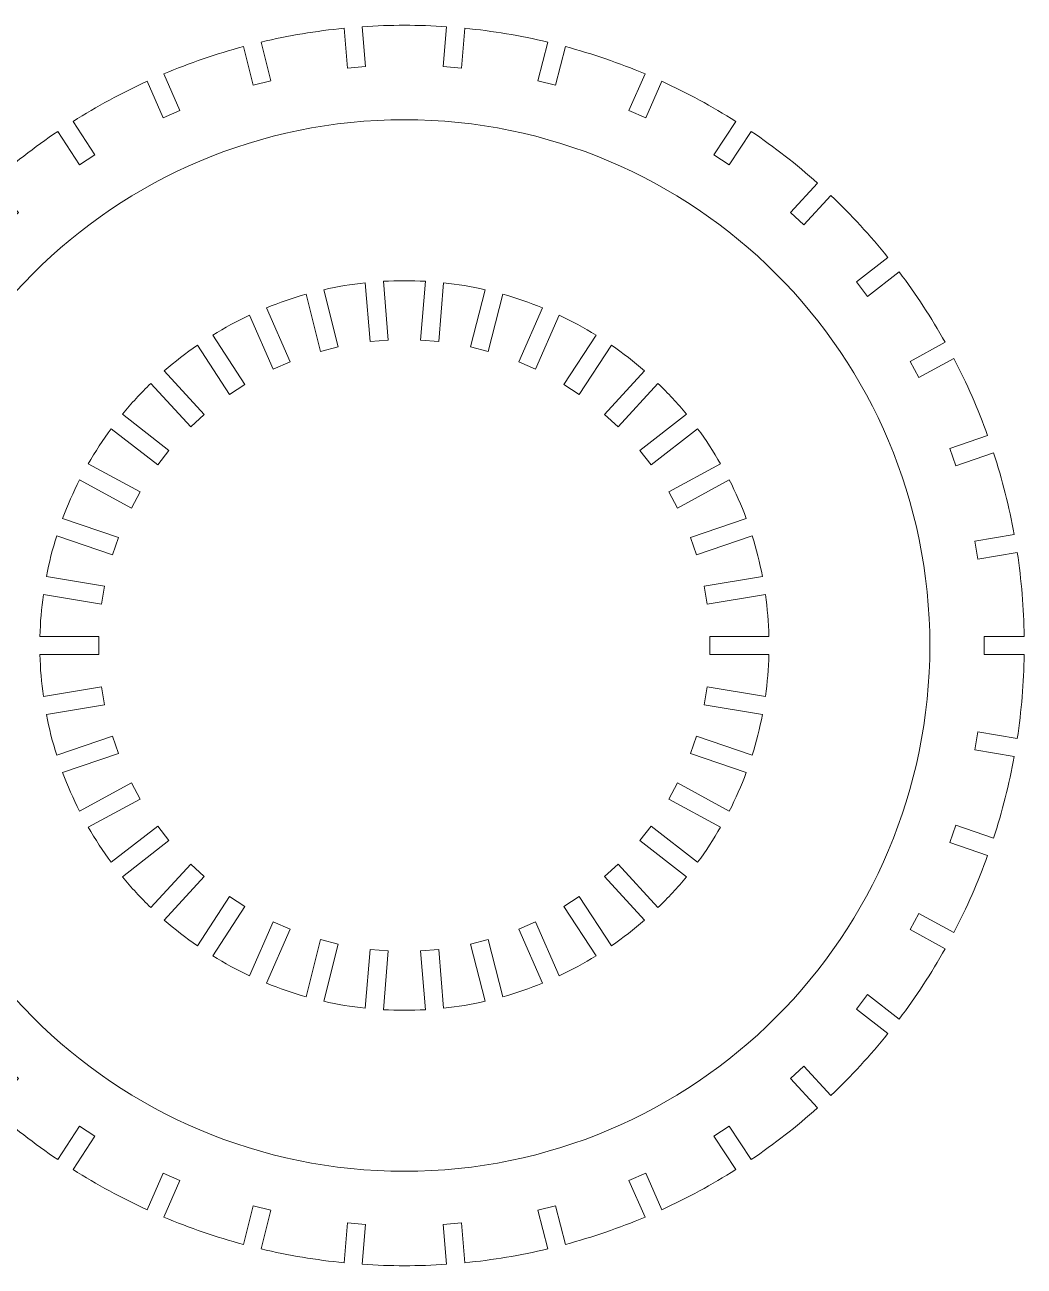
# Model space of a CAD drawing. Header units: millimetres. Extents: x -417 to 417, y -320 to 320.
# Drawn here: x 252.6 to 417, y 116.2 to 320.3 of the extents above; entities that cross this region are included whole.
import ezdxf

# ---------------------------------------------------------------- set-up
doc = ezdxf.new("R2010")
doc.units = ezdxf.units.MM
doc.header["$MEASUREMENT"] = 0
doc.layers.add('Camada 1', color=7, linetype='Continuous')

msp = doc.modelspace()

# ---------------------------------------------------------------- linework, layer by layer
at = {"layer": 'Camada 1', "lineweight": 20}
for points, knots in [([(354.6419, 312.2398), (350.381, 314.0346), (346.0029, 315.5376), (341.538, 316.7384), (341.538, 316.7384), (341.538, 316.7384), (339.9255, 310.3707), (339.9255, 310.3707), (339.9255, 310.3707), (339.9255, 310.3707), (337.0173, 311.1072), (337.0173, 311.1072), (337.0173, 311.1072), (337.0173, 311.1072), (338.6298, 317.4749), (338.6298, 317.4749), (338.6298, 317.4749), (334.1315, 318.5438), (329.5658, 319.3057), (324.9642, 319.7553), (324.9642, 319.7553), (324.9642, 319.7553), (324.4217, 313.209), (324.4217, 313.209), (324.4217, 313.209), (324.4217, 313.209), (321.432, 313.4568), (321.432, 313.4568), (321.432, 313.4568), (321.432, 313.4568), (321.9744, 320.003), (321.9744, 320.003), (321.9744, 320.003), (317.3615, 320.317), (312.7327, 320.317), (308.1198, 320.003), (308.1198, 320.003), (308.1198, 320.003), (308.6622, 313.4568), (308.6622, 313.4568), (308.6622, 313.4568), (308.6622, 313.4568), (305.6725, 313.209), (305.6725, 313.209), (305.6725, 313.209), (305.6725, 313.209), (305.13, 319.7553), (305.13, 319.7553), (305.13, 319.7553), (300.5284, 319.3057), (295.9627, 318.5438), (291.4644, 317.4749), (291.4644, 317.4749), (291.4644, 317.4749), (293.0769, 311.1072), (293.0769, 311.1072), (293.0769, 311.1072), (293.0769, 311.1072), (290.1687, 310.3707), (290.1687, 310.3707), (290.1687, 310.3707), (290.1687, 310.3707), (288.5562, 316.7384), (288.5562, 316.7384), (288.5562, 316.7384), (284.0913, 315.5376), (279.7132, 314.0346), (275.4523, 312.2398), (275.4523, 312.2398), (275.4523, 312.2398), (278.0909, 306.2244), (278.0909, 306.2244), (278.0909, 306.2244), (278.0909, 306.2244), (275.3435, 305.0193), (275.3435, 305.0193), (275.3435, 305.0193), (275.3435, 305.0193), (272.7049, 311.0347), (272.7049, 311.0347), (272.7049, 311.0347), (268.4986, 309.1154), (264.4276, 306.9123), (260.5202, 304.4407), (260.5202, 304.4407), (260.5202, 304.4407), (264.1129, 298.9416), (264.1129, 298.9416), (264.1129, 298.9416), (264.1129, 298.9416), (261.6014, 297.3008), (261.6014, 297.3008), (261.6014, 297.3008), (261.6014, 297.3008), (258.0087, 302.7998), (258.0087, 302.7998), (258.0087, 302.7998), (254.1756, 300.2143), (250.5228, 297.3712), (247.0754, 294.2901), (247.0754, 294.2901), (247.0754, 294.2901), (251.5243, 289.4574), (251.5243, 289.4574), (251.5243, 289.4574), (251.5243, 289.4574), (249.3171, 287.4256), (249.3171, 287.4256), (249.3171, 287.4256), (249.3171, 287.4256), (244.8683, 292.2583), (244.8683, 292.2583), (244.8683, 292.2583), (241.513, 289.0772), (238.378, 285.6716), (235.4848, 282.0651), (235.4848, 282.0651), (235.4848, 282.0651), (240.6684, 278.0306), (240.6684, 278.0306), (240.6684, 278.0306), (240.6684, 278.0306), (238.8258, 275.6632), (238.8258, 275.6632), (238.8258, 275.6632), (238.8258, 275.6632), (233.6422, 279.6977), (233.6422, 279.6977), (233.6422, 279.6977), (230.8563, 276.0077), (228.3245, 272.1326), (226.0644, 268.0991), (226.0644, 268.0991), (226.0644, 268.0991), (231.8414, 264.9728), (231.8414, 264.9728), (231.8414, 264.9728), (231.8414, 264.9728), (230.4135, 262.3343), (230.4135, 262.3343), (230.4135, 262.3343), (230.4135, 262.3343), (224.6366, 265.4607), (224.6366, 265.4607), (224.6366, 265.4607), (222.496, 261.3625), (220.6366, 257.1235), (219.0712, 252.773), (219.0712, 252.773), (219.0712, 252.773), (225.284, 250.6401), (225.284, 250.6401), (225.284, 250.6401), (225.284, 250.6401), (224.3099, 247.8027), (224.3099, 247.8027), (224.3099, 247.8027), (224.3099, 247.8027), (218.0971, 249.9355), (218.0971, 249.9355), (218.0971, 249.9355), (216.6603, 245.5409), (215.524, 241.0537), (214.696, 236.5049), (214.696, 236.5049), (214.696, 236.5049), (221.1751, 235.4237), (221.1751, 235.4237), (221.1751, 235.4237), (221.1751, 235.4237), (220.6813, 232.4646), (220.6813, 232.4646), (220.6813, 232.4646), (220.6813, 232.4646), (214.2022, 233.5458), (214.2022, 233.5458), (214.2022, 233.5458), (213.5084, 228.9746), (213.1261, 224.3615), (213.0581, 219.7385), (213.0581, 219.7385), (213.0581, 219.7385), (219.6268, 219.7385), (219.6268, 219.7385), (219.6268, 219.7385), (219.6268, 219.7385), (219.6268, 216.7385), (219.6268, 216.7385), (219.6268, 216.7385), (219.6268, 216.7385), (213.0581, 216.7385), (213.0581, 216.7385), (213.0581, 216.7385), (213.1261, 212.1155), (213.5084, 207.5024), (214.2022, 202.9312), (214.2022, 202.9312), (214.2022, 202.9312), (220.6813, 204.0124), (220.6813, 204.0124), (220.6813, 204.0124), (220.6813, 204.0124), (221.1751, 201.0533), (221.1751, 201.0533), (221.1751, 201.0533), (221.1751, 201.0533), (214.696, 199.9721), (214.696, 199.9721), (214.696, 199.9721), (215.524, 195.4233), (216.6603, 190.9361), (218.0971, 186.5415), (218.0971, 186.5415), (218.0971, 186.5415), (224.3099, 188.6743), (224.3099, 188.6743), (224.3099, 188.6743), (224.3099, 188.6743), (225.284, 185.8369), (225.284, 185.8369), (225.284, 185.8369), (225.284, 185.8369), (219.0712, 183.704), (219.0712, 183.704), (219.0712, 183.704), (220.6366, 179.3535), (222.496, 175.1145), (224.6366, 171.0163), (224.6366, 171.0163), (224.6366, 171.0163), (230.4135, 174.1427), (230.4135, 174.1427), (230.4135, 174.1427), (230.4135, 174.1427), (231.8414, 171.5042), (231.8414, 171.5042), (231.8414, 171.5042), (231.8414, 171.5042), (226.0644, 168.3779), (226.0644, 168.3779), (226.0644, 168.3779), (228.3245, 164.3444), (230.8563, 160.4693), (233.6422, 156.7793), (233.6422, 156.7793), (233.6422, 156.7793), (238.8258, 160.8138), (238.8258, 160.8138), (238.8258, 160.8138), (238.8258, 160.8138), (240.6684, 158.4464), (240.6684, 158.4464), (240.6684, 158.4464), (240.6684, 158.4464), (235.4848, 154.4119), (235.4848, 154.4119), (235.4848, 154.4119), (238.378, 150.8054), (241.513, 147.3998), (244.8683, 144.2187), (244.8683, 144.2187), (244.8683, 144.2187), (249.3171, 149.0514), (249.3171, 149.0514), (249.3171, 149.0514), (249.3171, 149.0514), (251.5243, 147.0196), (251.5243, 147.0196), (251.5243, 147.0196), (251.5243, 147.0196), (247.0754, 142.1869), (247.0754, 142.1869), (247.0754, 142.1869), (250.5228, 139.1058), (254.1756, 136.2627), (258.0087, 133.6772), (258.0087, 133.6772), (258.0087, 133.6772), (261.6014, 139.1762), (261.6014, 139.1762), (261.6014, 139.1762), (261.6014, 139.1762), (264.1129, 137.5354), (264.1129, 137.5354), (264.1129, 137.5354), (264.1129, 137.5354), (260.5202, 132.0363), (260.5202, 132.0363), (260.5202, 132.0363), (264.4276, 129.5647), (268.4986, 127.3616), (272.7049, 125.4423), (272.7049, 125.4423), (272.7049, 125.4423), (275.3435, 131.4577), (275.3435, 131.4577), (275.3435, 131.4577), (275.3435, 131.4577), (278.0909, 130.2526), (278.0909, 130.2526), (278.0909, 130.2526), (278.0909, 130.2526), (275.4523, 124.2372), (275.4523, 124.2372), (275.4523, 124.2372), (279.7132, 122.4424), (284.0913, 120.9394), (288.5562, 119.7386), (288.5562, 119.7386), (288.5562, 119.7386), (290.1687, 126.1063), (290.1687, 126.1063), (290.1687, 126.1063), (290.1687, 126.1063), (293.0769, 125.3698), (293.0769, 125.3698), (293.0769, 125.3698), (293.0769, 125.3698), (291.4644, 119.0021), (291.4644, 119.0021), (291.4644, 119.0021), (295.9627, 117.9332), (300.5284, 117.1713), (305.13, 116.7217), (305.13, 116.7217), (305.13, 116.7217), (305.6725, 123.268), (305.6725, 123.268), (305.6725, 123.268), (305.6725, 123.268), (308.6622, 123.0202), (308.6622, 123.0202), (308.6622, 123.0202), (308.6622, 123.0202), (308.1198, 116.474), (308.1198, 116.474), (308.1198, 116.474), (312.7327, 116.16), (317.3615, 116.16), (321.9744, 116.474), (321.9744, 116.474), (321.9744, 116.474), (321.432, 123.0202), (321.432, 123.0202), (321.432, 123.0202), (321.432, 123.0202), (324.4217, 123.268), (324.4217, 123.268), (324.4217, 123.268), (324.4217, 123.268), (324.9642, 116.7217), (324.9642, 116.7217), (324.9642, 116.7217), (329.5658, 117.1713), (334.1315, 117.9332), (338.6298, 119.0021), (338.6298, 119.0021), (338.6298, 119.0021), (337.0173, 125.3698), (337.0173, 125.3698), (337.0173, 125.3698), (337.0173, 125.3698), (339.9255, 126.1063), (339.9255, 126.1063), (339.9255, 126.1063), (339.9255, 126.1063), (341.538, 119.7386), (341.538, 119.7386), (341.538, 119.7386), (346.0029, 120.9394), (350.381, 122.4424), (354.6419, 124.2372), (354.6419, 124.2372), (354.6419, 124.2372), (352.0033, 130.2526), (352.0033, 130.2526), (352.0033, 130.2526), (352.0033, 130.2526), (354.7507, 131.4577), (354.7507, 131.4577), (354.7507, 131.4577), (354.7507, 131.4577), (357.3893, 125.4423), (357.3893, 125.4423), (357.3893, 125.4423), (361.5956, 127.3616), (365.6666, 129.5647), (369.574, 132.0363), (369.574, 132.0363), (369.574, 132.0363), (365.9813, 137.5354), (365.9813, 137.5354), (365.9813, 137.5354), (365.9813, 137.5354), (368.4928, 139.1762), (368.4928, 139.1762), (368.4928, 139.1762), (368.4928, 139.1762), (372.0855, 133.6772), (372.0855, 133.6772), (372.0855, 133.6772), (375.9186, 136.2627), (379.5714, 139.1058), (383.0188, 142.1869), (383.0188, 142.1869), (383.0188, 142.1869), (378.5699, 147.0196), (378.5699, 147.0196), (378.5699, 147.0196), (378.5699, 147.0196), (380.7771, 149.0514), (380.7771, 149.0514), (380.7771, 149.0514), (380.7771, 149.0514), (385.2259, 144.2187), (385.2259, 144.2187), (385.2259, 144.2187), (388.5812, 147.3998), (391.7162, 150.8054), (394.6094, 154.4119), (394.6094, 154.4119), (394.6094, 154.4119), (389.4258, 158.4464), (389.4258, 158.4464), (389.4258, 158.4464), (389.4258, 158.4464), (391.2684, 160.8138), (391.2684, 160.8138), (391.2684, 160.8138), (391.2684, 160.8138), (396.452, 156.7793), (396.452, 156.7793), (396.452, 156.7793), (399.2379, 160.4693), (401.7697, 164.3444), (404.0298, 168.3779), (404.0298, 168.3779), (404.0298, 168.3779), (398.2528, 171.5042), (398.2528, 171.5042), (398.2528, 171.5042), (398.2528, 171.5042), (399.6807, 174.1427), (399.6807, 174.1427), (399.6807, 174.1427), (399.6807, 174.1427), (405.4576, 171.0163), (405.4576, 171.0163), (405.4576, 171.0163), (407.5982, 175.1145), (409.4576, 179.3535), (411.023, 183.704), (411.023, 183.704), (411.023, 183.704), (404.8102, 185.8369), (404.8102, 185.8369), (404.8102, 185.8369), (404.8102, 185.8369), (405.7843, 188.6743), (405.7843, 188.6743), (405.7843, 188.6743), (405.7843, 188.6743), (411.9971, 186.5415), (411.9971, 186.5415), (411.9971, 186.5415), (413.4339, 190.9361), (414.5702, 195.4233), (415.3982, 199.9721), (415.3982, 199.9721), (415.3982, 199.9721), (408.9191, 201.0533), (408.9191, 201.0533), (408.9191, 201.0533), (408.9191, 201.0533), (409.4129, 204.0124), (409.4129, 204.0124), (409.4129, 204.0124), (409.4129, 204.0124), (415.892, 202.9312), (415.892, 202.9312), (415.892, 202.9312), (416.5858, 207.5024), (416.9681, 212.1155), (417.0361, 216.7385), (417.0361, 216.7385), (417.0361, 216.7385), (410.4674, 216.7385), (410.4674, 216.7385), (410.4674, 216.7385), (410.4674, 216.7385), (410.4674, 219.7385), (410.4674, 219.7385), (410.4674, 219.7385), (410.4674, 219.7385), (417.0361, 219.7385), (417.0361, 219.7385), (417.0361, 219.7385), (416.9681, 224.3615), (416.5858, 228.9746), (415.892, 233.5458), (415.892, 233.5458), (415.892, 233.5458), (409.4129, 232.4646), (409.4129, 232.4646), (409.4129, 232.4646), (409.4129, 232.4646), (408.9191, 235.4237), (408.9191, 235.4237), (408.9191, 235.4237), (408.9191, 235.4237), (415.3982, 236.5049), (415.3982, 236.5049), (415.3982, 236.5049), (414.5702, 241.0537), (413.4339, 245.5409), (411.9971, 249.9355), (411.9971, 249.9355), (411.9971, 249.9355), (405.7843, 247.8027), (405.7843, 247.8027), (405.7843, 247.8027), (405.7843, 247.8027), (404.8102, 250.6401), (404.8102, 250.6401), (404.8102, 250.6401), (404.8102, 250.6401), (411.023, 252.773), (411.023, 252.773), (411.023, 252.773), (409.4576, 257.1235), (407.5982, 261.3625), (405.4576, 265.4607), (405.4576, 265.4607), (405.4576, 265.4607), (399.6807, 262.3343), (399.6807, 262.3343), (399.6807, 262.3343), (399.6807, 262.3343), (398.2528, 264.9728), (398.2528, 264.9728), (398.2528, 264.9728), (398.2528, 264.9728), (404.0298, 268.0991), (404.0298, 268.0991), (404.0298, 268.0991), (401.7697, 272.1326), (399.2379, 276.0077), (396.452, 279.6977), (396.452, 279.6977), (396.452, 279.6977), (391.2684, 275.6632), (391.2684, 275.6632), (391.2684, 275.6632), (391.2684, 275.6632), (389.4258, 278.0306), (389.4258, 278.0306), (389.4258, 278.0306), (389.4258, 278.0306), (394.6094, 282.0651), (394.6094, 282.0651), (394.6094, 282.0651), (391.7162, 285.6716), (388.5812, 289.0772), (385.2259, 292.2583), (385.2259, 292.2583), (385.2259, 292.2583), (380.7771, 287.4256), (380.7771, 287.4256), (380.7771, 287.4256), (380.7771, 287.4256), (378.5699, 289.4574), (378.5699, 289.4574), (378.5699, 289.4574), (378.5699, 289.4574), (383.0188, 294.2901), (383.0188, 294.2901), (383.0188, 294.2901), (379.5714, 297.3712), (375.9186, 300.2143), (372.0855, 302.7998), (372.0855, 302.7998), (372.0855, 302.7998), (368.4928, 297.3008), (368.4928, 297.3008), (368.4928, 297.3008), (368.4928, 297.3008), (365.9813, 298.9416), (365.9813, 298.9416), (365.9813, 298.9416), (365.9813, 298.9416), (369.574, 304.4407), (369.574, 304.4407), (369.574, 304.4407), (365.6666, 306.9123), (361.5956, 309.1154), (357.3893, 311.0347), (357.3893, 311.0347), (357.3893, 311.0347), (354.7507, 305.0193), (354.7507, 305.0193), (354.7507, 305.0193), (354.7507, 305.0193), (352.0033, 306.2244), (352.0033, 306.2244), (352.0033, 306.2244), (352.0033, 306.2244), (354.6419, 312.2398), (354.6419, 312.2398)], [0, 0, 0, 0, 0.00653595, 0.00653595, 0.00653595, 0.00653595, 0.0130719, 0.0130719, 0.0130719, 0.0130719, 0.01960784, 0.01960784, 0.01960784, 0.01960784, 0.02614379, 0.02614379, 0.02614379, 0.02614379, 0.03267974, 0.03267974, 0.03267974, 0.03267974, 0.03921569, 0.03921569, 0.03921569, 0.03921569, 0.04575163, 0.04575163, 0.04575163, 0.04575163, 0.05228758, 0.05228758, 0.05228758, 0.05228758, 0.05882353, 0.05882353, 0.05882353, 0.05882353, 0.06535948, 0.06535948, 0.06535948, 0.06535948, 0.07189542, 0.07189542, 0.07189542, 0.07189542, 0.07843137, 0.07843137, 0.07843137, 0.07843137, 0.08496732, 0.08496732, 0.08496732, 0.08496732, 0.09150327, 0.09150327, 0.09150327, 0.09150327, 0.09803922, 0.09803922, 0.09803922, 0.09803922, 0.10457516, 0.10457516, 0.10457516, 0.10457516, 0.11111111, 0.11111111, 0.11111111, 0.11111111, 0.11764706, 0.11764706, 0.11764706, 0.11764706, 0.12418301, 0.12418301, 0.12418301, 0.12418301, 0.13071895, 0.13071895, 0.13071895, 0.13071895, 0.1372549, 0.1372549, 0.1372549, 0.1372549, 0.14379085, 0.14379085, 0.14379085, 0.14379085, 0.1503268, 0.1503268, 0.1503268, 0.1503268, 0.15686275, 0.15686275, 0.15686275, 0.15686275, 0.16339869, 0.16339869, 0.16339869, 0.16339869, 0.16993464, 0.16993464, 0.16993464, 0.16993464, 0.17647059, 0.17647059, 0.17647059, 0.17647059, 0.18300654, 0.18300654, 0.18300654, 0.18300654, 0.18954248, 0.18954248, 0.18954248, 0.18954248, 0.19607843, 0.19607843, 0.19607843, 0.19607843, 0.20261438, 0.20261438, 0.20261438, 0.20261438, 0.20915033, 0.20915033, 0.20915033, 0.20915033, 0.21568627, 0.21568627, 0.21568627, 0.21568627, 0.22222222, 0.22222222, 0.22222222, 0.22222222, 0.22875817, 0.22875817, 0.22875817, 0.22875817, 0.23529412, 0.23529412, 0.23529412, 0.23529412, 0.24183007, 0.24183007, 0.24183007, 0.24183007, 0.24836601, 0.24836601, 0.24836601, 0.24836601, 0.25490196, 0.25490196, 0.25490196, 0.25490196, 0.26143791, 0.26143791, 0.26143791, 0.26143791, 0.26797386, 0.26797386, 0.26797386, 0.26797386, 0.2745098, 0.2745098, 0.2745098, 0.2745098, 0.28104575, 0.28104575, 0.28104575, 0.28104575, 0.2875817, 0.2875817, 0.2875817, 0.2875817, 0.29411765, 0.29411765, 0.29411765, 0.29411765, 0.30065359, 0.30065359, 0.30065359, 0.30065359, 0.30718954, 0.30718954, 0.30718954, 0.30718954, 0.31372549, 0.31372549, 0.31372549, 0.31372549, 0.32026144, 0.32026144, 0.32026144, 0.32026144, 0.32679739, 0.32679739, 0.32679739, 0.32679739, 0.33333333, 0.33333333, 0.33333333, 0.33333333, 0.33986928, 0.33986928, 0.33986928, 0.33986928, 0.34640523, 0.34640523, 0.34640523, 0.34640523, 0.35294118, 0.35294118, 0.35294118, 0.35294118, 0.35947712, 0.35947712, 0.35947712, 0.35947712, 0.36601307, 0.36601307, 0.36601307, 0.36601307, 0.37254902, 0.37254902, 0.37254902, 0.37254902, 0.37908497, 0.37908497, 0.37908497, 0.37908497, 0.38562092, 0.38562092, 0.38562092, 0.38562092, 0.39215686, 0.39215686, 0.39215686, 0.39215686, 0.39869281, 0.39869281, 0.39869281, 0.39869281, 0.40522876, 0.40522876, 0.40522876, 0.40522876, 0.41176471, 0.41176471, 0.41176471, 0.41176471, 0.41830065, 0.41830065, 0.41830065, 0.41830065, 0.4248366, 0.4248366, 0.4248366, 0.4248366, 0.43137255, 0.43137255, 0.43137255, 0.43137255, 0.4379085, 0.4379085, 0.4379085, 0.4379085, 0.44444444, 0.44444444, 0.44444444, 0.44444444, 0.45098039, 0.45098039, 0.45098039, 0.45098039, 0.45751634, 0.45751634, 0.45751634, 0.45751634, 0.46405229, 0.46405229, 0.46405229, 0.46405229, 0.47058824, 0.47058824, 0.47058824, 0.47058824, 0.47712418, 0.47712418, 0.47712418, 0.47712418, 0.48366013, 0.48366013, 0.48366013, 0.48366013, 0.49019608, 0.49019608, 0.49019608, 0.49019608, 0.49673203, 0.49673203, 0.49673203, 0.49673203, 0.50326797, 0.50326797, 0.50326797, 0.50326797, 0.50980392, 0.50980392, 0.50980392, 0.50980392, 0.51633987, 0.51633987, 0.51633987, 0.51633987, 0.52287582, 0.52287582, 0.52287582, 0.52287582, 0.52941176, 0.52941176, 0.52941176, 0.52941176, 0.53594771, 0.53594771, 0.53594771, 0.53594771, 0.54248366, 0.54248366, 0.54248366, 0.54248366, 0.54901961, 0.54901961, 0.54901961, 0.54901961, 0.55555556, 0.55555556, 0.55555556, 0.55555556, 0.5620915, 0.5620915, 0.5620915, 0.5620915, 0.56862745, 0.56862745, 0.56862745, 0.56862745, 0.5751634, 0.5751634, 0.5751634, 0.5751634, 0.58169935, 0.58169935, 0.58169935, 0.58169935, 0.58823529, 0.58823529, 0.58823529, 0.58823529, 0.59477124, 0.59477124, 0.59477124, 0.59477124, 0.60130719, 0.60130719, 0.60130719, 0.60130719, 0.60784314, 0.60784314, 0.60784314, 0.60784314, 0.61437908, 0.61437908, 0.61437908, 0.61437908, 0.62091503, 0.62091503, 0.62091503, 0.62091503, 0.62745098, 0.62745098, 0.62745098, 0.62745098, 0.63398693, 0.63398693, 0.63398693, 0.63398693, 0.64052288, 0.64052288, 0.64052288, 0.64052288, 0.64705882, 0.64705882, 0.64705882, 0.64705882, 0.65359477, 0.65359477, 0.65359477, 0.65359477, 0.66013072, 0.66013072, 0.66013072, 0.66013072, 0.66666667, 0.66666667, 0.66666667, 0.66666667, 0.67320261, 0.67320261, 0.67320261, 0.67320261, 0.67973856, 0.67973856, 0.67973856, 0.67973856, 0.68627451, 0.68627451, 0.68627451, 0.68627451, 0.69281046, 0.69281046, 0.69281046, 0.69281046, 0.69934641, 0.69934641, 0.69934641, 0.69934641, 0.70588235, 0.70588235, 0.70588235, 0.70588235, 0.7124183, 0.7124183, 0.7124183, 0.7124183, 0.71895425, 0.71895425, 0.71895425, 0.71895425, 0.7254902, 0.7254902, 0.7254902, 0.7254902, 0.73202614, 0.73202614, 0.73202614, 0.73202614, 0.73856209, 0.73856209, 0.73856209, 0.73856209, 0.74509804, 0.74509804, 0.74509804, 0.74509804, 0.75163399, 0.75163399, 0.75163399, 0.75163399, 0.75816993, 0.75816993, 0.75816993, 0.75816993, 0.76470588, 0.76470588, 0.76470588, 0.76470588, 0.77124183, 0.77124183, 0.77124183, 0.77124183, 0.77777778, 0.77777778, 0.77777778, 0.77777778, 0.78431373, 0.78431373, 0.78431373, 0.78431373, 0.79084967, 0.79084967, 0.79084967, 0.79084967, 0.79738562, 0.79738562, 0.79738562, 0.79738562, 0.80392157, 0.80392157, 0.80392157, 0.80392157, 0.81045752, 0.81045752, 0.81045752, 0.81045752, 0.81699346, 0.81699346, 0.81699346, 0.81699346, 0.82352941, 0.82352941, 0.82352941, 0.82352941, 0.83006536, 0.83006536, 0.83006536, 0.83006536, 0.83660131, 0.83660131, 0.83660131, 0.83660131, 0.84313725, 0.84313725, 0.84313725, 0.84313725, 0.8496732, 0.8496732, 0.8496732, 0.8496732, 0.85620915, 0.85620915, 0.85620915, 0.85620915, 0.8627451, 0.8627451, 0.8627451, 0.8627451, 0.86928105, 0.86928105, 0.86928105, 0.86928105, 0.87581699, 0.87581699, 0.87581699, 0.87581699, 0.88235294, 0.88235294, 0.88235294, 0.88235294, 0.88888889, 0.88888889, 0.88888889, 0.88888889, 0.89542484, 0.89542484, 0.89542484, 0.89542484, 0.90196078, 0.90196078, 0.90196078, 0.90196078, 0.90849673, 0.90849673, 0.90849673, 0.90849673, 0.91503268, 0.91503268, 0.91503268, 0.91503268, 0.92156863, 0.92156863, 0.92156863, 0.92156863, 0.92810458, 0.92810458, 0.92810458, 0.92810458, 0.93464052, 0.93464052, 0.93464052, 0.93464052, 0.94117647, 0.94117647, 0.94117647, 0.94117647, 0.94771242, 0.94771242, 0.94771242, 0.94771242, 0.95424837, 0.95424837, 0.95424837, 0.95424837, 0.96078431, 0.96078431, 0.96078431, 0.96078431, 0.96732026, 0.96732026, 0.96732026, 0.96732026, 0.97385621, 0.97385621, 0.97385621, 0.97385621, 0.98039216, 0.98039216, 0.98039216, 0.98039216, 0.9869281, 0.9869281, 0.9869281, 0.9869281, 1, 1, 1, 1]), ([(315.0472, 304.7055), (362.8016, 304.7054), (401.5141, 265.9929), (401.5141, 218.238), (401.5141, 218.238), (401.5138, 170.4837), (362.8011, 131.7713), (315.0468, 131.7715), (315.0468, 131.7715), (267.2924, 131.7717), (228.58, 170.4844), (228.5801, 218.2387), (228.5801, 218.2387), (228.5802, 265.9931), (267.2929, 304.7056), (315.0472, 304.7055)], [0, 0, 0, 0, 0.2, 0.2, 0.2, 0.2, 0.4, 0.4, 0.4, 0.4, 0.6, 0.6, 0.6, 0.6, 1, 1, 1, 1]), ([(325.9369, 169.1255), (325.9369, 169.1255), (328.8451, 169.8619), (328.8451, 169.8619), (328.8451, 169.8619), (328.8451, 169.8619), (331.2257, 160.4609), (331.2257, 160.4609), (331.2257, 160.4609), (333.4477, 161.0831), (335.632, 161.8329), (337.7676, 162.7067), (337.7676, 162.7067), (337.7676, 162.7067), (333.8721, 171.5877), (333.8721, 171.5877), (333.8721, 171.5877), (333.8721, 171.5877), (336.6194, 172.7928), (336.6194, 172.7928), (336.6194, 172.7928), (336.6194, 172.7928), (340.515, 163.9118), (340.515, 163.9118), (340.515, 163.9118), (342.6042, 164.8913), (344.6353, 165.9904), (346.598, 167.2038), (346.598, 167.2038), (346.598, 167.2038), (341.2938, 175.3225), (341.2938, 175.3225), (341.2938, 175.3225), (341.2938, 175.3225), (343.8053, 176.9633), (343.8053, 176.9633), (343.8053, 176.9633), (343.8053, 176.9633), (349.1095, 168.8446), (349.1095, 168.8446), (349.1095, 168.8446), (351.0091, 170.1546), (352.8315, 171.5731), (354.5677, 173.0929), (354.5677, 173.0929), (354.5677, 173.0929), (347.9996, 180.2278), (347.9996, 180.2278), (347.9996, 180.2278), (347.9996, 180.2278), (350.2067, 182.2597), (350.2067, 182.2597), (350.2067, 182.2597), (350.2067, 182.2597), (356.7749, 175.1248), (356.7749, 175.1248), (356.7749, 175.1248), (358.4329, 176.7295), (359.9971, 178.4286), (361.4594, 180.2135), (361.4594, 180.2135), (361.4594, 180.2135), (353.8065, 186.1701), (353.8065, 186.1701), (353.8065, 186.1701), (353.8065, 186.1701), (355.6491, 188.5375), (355.6491, 188.5375), (355.6491, 188.5375), (355.6491, 188.5375), (363.3021, 182.581), (363.3021, 182.581), (363.3021, 182.581), (364.6734, 184.4368), (365.9365, 186.3701), (367.0851, 188.3714), (367.0851, 188.3714), (367.0851, 188.3714), (358.5561, 192.987), (358.5561, 192.987), (358.5561, 192.987), (358.5561, 192.987), (359.984, 195.6254), (359.984, 195.6254), (359.984, 195.6254), (359.984, 195.6254), (368.513, 191.0098), (368.513, 191.0098), (368.513, 191.0098), (369.5601, 193.066), (370.4878, 195.1809), (371.2913, 197.3439), (371.2913, 197.3439), (371.2913, 197.3439), (362.119, 200.4928), (362.119, 200.4928), (362.119, 200.4928), (362.119, 200.4928), (363.0931, 203.3302), (363.0931, 203.3302), (363.0931, 203.3302), (363.0931, 203.3302), (372.2654, 200.1813), (372.2654, 200.1813), (372.2654, 200.1813), (372.9599, 202.3818), (373.5268, 204.6206), (373.9634, 206.8864), (373.9634, 206.8864), (373.9634, 206.8864), (364.3978, 208.4826), (364.3978, 208.4826), (364.3978, 208.4826), (364.3978, 208.4826), (364.8916, 211.4417), (364.8916, 211.4417), (364.8916, 211.4417), (364.8916, 211.4417), (374.4572, 209.8455), (374.4572, 209.8455), (374.4572, 209.8455), (374.78, 212.1302), (374.9707, 214.4317), (375.0283, 216.7385), (375.0283, 216.7385), (375.0283, 216.7385), (365.3305, 216.7385), (365.3305, 216.7385), (365.3305, 216.7385), (365.3305, 216.7385), (365.3305, 219.7385), (365.3305, 219.7385), (365.3305, 219.7385), (365.3305, 219.7385), (375.0283, 219.7385), (375.0283, 219.7385), (375.0283, 219.7385), (374.9707, 222.0453), (374.78, 224.3468), (374.4572, 226.6315), (374.4572, 226.6315), (374.4572, 226.6315), (364.8916, 225.0353), (364.8916, 225.0353), (364.8916, 225.0353), (364.8916, 225.0353), (364.3978, 227.9944), (364.3978, 227.9944), (364.3978, 227.9944), (364.3978, 227.9944), (373.9634, 229.5906), (373.9634, 229.5906), (373.9634, 229.5906), (373.5268, 231.8564), (372.9599, 234.0952), (372.2654, 236.2957), (372.2654, 236.2957), (372.2654, 236.2957), (363.0931, 233.1468), (363.0931, 233.1468), (363.0931, 233.1468), (363.0931, 233.1468), (362.119, 235.9842), (362.119, 235.9842), (362.119, 235.9842), (362.119, 235.9842), (371.2913, 239.1331), (371.2913, 239.1331), (371.2913, 239.1331), (370.4878, 241.2961), (369.5601, 243.411), (368.513, 245.4672), (368.513, 245.4672), (368.513, 245.4672), (359.984, 240.8516), (359.984, 240.8516), (359.984, 240.8516), (359.984, 240.8516), (358.5561, 243.49), (358.5561, 243.49), (358.5561, 243.49), (358.5561, 243.49), (367.0851, 248.1056), (367.0851, 248.1056), (367.0851, 248.1056), (365.9365, 250.1069), (364.6734, 252.0402), (363.3021, 253.896), (363.3021, 253.896), (363.3021, 253.896), (355.6491, 247.9395), (355.6491, 247.9395), (355.6491, 247.9395), (355.6491, 247.9395), (353.8065, 250.3069), (353.8065, 250.3069), (353.8065, 250.3069), (353.8065, 250.3069), (361.4594, 256.2635), (361.4594, 256.2635), (361.4594, 256.2635), (359.9971, 258.0484), (358.4329, 259.7475), (356.7749, 261.3522), (356.7749, 261.3522), (356.7749, 261.3522), (350.2067, 254.2173), (350.2067, 254.2173), (350.2067, 254.2173), (350.2067, 254.2173), (347.9996, 256.2492), (347.9996, 256.2492), (347.9996, 256.2492), (347.9996, 256.2492), (354.5677, 263.3841), (354.5677, 263.3841), (354.5677, 263.3841), (352.8315, 264.9039), (351.0091, 266.3224), (349.1095, 267.6324), (349.1095, 267.6324), (349.1095, 267.6324), (343.8053, 259.5137), (343.8053, 259.5137), (343.8053, 259.5137), (343.8053, 259.5137), (341.2938, 261.1545), (341.2938, 261.1545), (341.2938, 261.1545), (341.2938, 261.1545), (346.598, 269.2732), (346.598, 269.2732), (346.598, 269.2732), (344.6353, 270.4866), (342.6042, 271.5857), (340.515, 272.5652), (340.515, 272.5652), (340.515, 272.5652), (336.6194, 263.6842), (336.6194, 263.6842), (336.6194, 263.6842), (336.6194, 263.6842), (333.8721, 264.8893), (333.8721, 264.8893), (333.8721, 264.8893), (333.8721, 264.8893), (337.7676, 273.7703), (337.7676, 273.7703), (337.7676, 273.7703), (335.632, 274.6441), (333.4477, 275.3939), (331.2257, 276.0161), (331.2257, 276.0161), (331.2257, 276.0161), (328.8451, 266.6151), (328.8451, 266.6151), (328.8451, 266.6151), (328.8451, 266.6151), (325.9369, 267.3515), (325.9369, 267.3515), (325.9369, 267.3515), (325.9369, 267.3515), (328.3175, 276.7526), (328.3175, 276.7526), (328.3175, 276.7526), (326.0672, 277.2629), (323.7893, 277.643), (321.4952, 277.891), (321.4952, 277.891), (321.4952, 277.891), (320.6944, 268.2263), (320.6944, 268.2263), (320.6944, 268.2263), (320.6944, 268.2263), (317.7046, 268.4741), (317.7046, 268.4741), (317.7046, 268.4741), (317.7046, 268.4741), (318.5054, 278.1387), (318.5054, 278.1387), (318.5054, 278.1387), (316.2018, 278.2718), (313.8924, 278.2718), (311.5888, 278.1387), (311.5888, 278.1387), (311.5888, 278.1387), (312.3896, 268.4741), (312.3896, 268.4741), (312.3896, 268.4741), (312.3896, 268.4741), (309.3998, 268.2263), (309.3998, 268.2263), (309.3998, 268.2263), (309.3998, 268.2263), (308.599, 277.891), (308.599, 277.891), (308.599, 277.891), (306.3049, 277.643), (304.027, 277.2629), (301.7767, 276.7526), (301.7767, 276.7526), (301.7767, 276.7526), (304.1573, 267.3515), (304.1573, 267.3515), (304.1573, 267.3515), (304.1573, 267.3515), (301.2491, 266.6151), (301.2491, 266.6151), (301.2491, 266.6151), (301.2491, 266.6151), (298.8685, 276.0161), (298.8685, 276.0161), (298.8685, 276.0161), (296.6465, 275.3939), (294.4622, 274.6441), (292.3266, 273.7703), (292.3266, 273.7703), (292.3266, 273.7703), (296.2221, 264.8893), (296.2221, 264.8893), (296.2221, 264.8893), (296.2221, 264.8893), (293.4748, 263.6842), (293.4748, 263.6842), (293.4748, 263.6842), (293.4748, 263.6842), (289.5792, 272.5652), (289.5792, 272.5652), (289.5792, 272.5652), (287.49, 271.5857), (285.4589, 270.4866), (283.4962, 269.2732), (283.4962, 269.2732), (283.4962, 269.2732), (288.8004, 261.1545), (288.8004, 261.1545), (288.8004, 261.1545), (288.8004, 261.1545), (286.2889, 259.5137), (286.2889, 259.5137), (286.2889, 259.5137), (286.2889, 259.5137), (280.9847, 267.6324), (280.9847, 267.6324), (280.9847, 267.6324), (279.0851, 266.3224), (277.2627, 264.9039), (275.5265, 263.3841), (275.5265, 263.3841), (275.5265, 263.3841), (282.0946, 256.2492), (282.0946, 256.2492), (282.0946, 256.2492), (282.0946, 256.2492), (279.8875, 254.2173), (279.8875, 254.2173), (279.8875, 254.2173), (279.8875, 254.2173), (273.3193, 261.3522), (273.3193, 261.3522), (273.3193, 261.3522), (271.6613, 259.7475), (270.0971, 258.0484), (268.6348, 256.2635), (268.6348, 256.2635), (268.6348, 256.2635), (276.2877, 250.3069), (276.2877, 250.3069), (276.2877, 250.3069), (276.2877, 250.3069), (274.4451, 247.9395), (274.4451, 247.9395), (274.4451, 247.9395), (274.4451, 247.9395), (266.7921, 253.896), (266.7921, 253.896), (266.7921, 253.896), (265.4208, 252.0402), (264.1577, 250.1069), (263.0091, 248.1056), (263.0091, 248.1056), (263.0091, 248.1056), (271.5381, 243.49), (271.5381, 243.49), (271.5381, 243.49), (271.5381, 243.49), (270.1102, 240.8516), (270.1102, 240.8516), (270.1102, 240.8516), (270.1102, 240.8516), (261.5812, 245.4672), (261.5812, 245.4672), (261.5812, 245.4672), (260.5341, 243.411), (259.6064, 241.2961), (258.8029, 239.1331), (258.8029, 239.1331), (258.8029, 239.1331), (267.9752, 235.9842), (267.9752, 235.9842), (267.9752, 235.9842), (267.9752, 235.9842), (267.0011, 233.1468), (267.0011, 233.1468), (267.0011, 233.1468), (267.0011, 233.1468), (257.8288, 236.2957), (257.8288, 236.2957), (257.8288, 236.2957), (257.1343, 234.0952), (256.5674, 231.8564), (256.1308, 229.5906), (256.1308, 229.5906), (256.1308, 229.5906), (265.6964, 227.9944), (265.6964, 227.9944), (265.6964, 227.9944), (265.6964, 227.9944), (265.2026, 225.0353), (265.2026, 225.0353), (265.2026, 225.0353), (265.2026, 225.0353), (255.637, 226.6315), (255.637, 226.6315), (255.637, 226.6315), (255.3142, 224.3468), (255.1235, 222.0453), (255.0659, 219.7385), (255.0659, 219.7385), (255.0659, 219.7385), (264.7637, 219.7385), (264.7637, 219.7385), (264.7637, 219.7385), (264.7637, 219.7385), (264.7637, 216.7385), (264.7637, 216.7385), (264.7637, 216.7385), (264.7637, 216.7385), (255.0659, 216.7385), (255.0659, 216.7385), (255.0659, 216.7385), (255.1235, 214.4317), (255.3142, 212.1302), (255.637, 209.8455), (255.637, 209.8455), (255.637, 209.8455), (265.2026, 211.4417), (265.2026, 211.4417), (265.2026, 211.4417), (265.2026, 211.4417), (265.6964, 208.4826), (265.6964, 208.4826), (265.6964, 208.4826), (265.6964, 208.4826), (256.1308, 206.8864), (256.1308, 206.8864), (256.1308, 206.8864), (256.5674, 204.6206), (257.1343, 202.3818), (257.8288, 200.1813), (257.8288, 200.1813), (257.8288, 200.1813), (267.0011, 203.3302), (267.0011, 203.3302), (267.0011, 203.3302), (267.0011, 203.3302), (267.9752, 200.4928), (267.9752, 200.4928), (267.9752, 200.4928), (267.9752, 200.4928), (258.8029, 197.3439), (258.8029, 197.3439), (258.8029, 197.3439), (259.6064, 195.1809), (260.5341, 193.066), (261.5812, 191.0098), (261.5812, 191.0098), (261.5812, 191.0098), (270.1102, 195.6254), (270.1102, 195.6254), (270.1102, 195.6254), (270.1102, 195.6254), (271.5381, 192.987), (271.5381, 192.987), (271.5381, 192.987), (271.5381, 192.987), (263.0091, 188.3714), (263.0091, 188.3714), (263.0091, 188.3714), (264.1577, 186.3701), (265.4208, 184.4368), (266.7921, 182.581), (266.7921, 182.581), (266.7921, 182.581), (274.4451, 188.5375), (274.4451, 188.5375), (274.4451, 188.5375), (274.4451, 188.5375), (276.2877, 186.1701), (276.2877, 186.1701), (276.2877, 186.1701), (276.2877, 186.1701), (268.6348, 180.2135), (268.6348, 180.2135), (268.6348, 180.2135), (270.0971, 178.4286), (271.6613, 176.7295), (273.3193, 175.1248), (273.3193, 175.1248), (273.3193, 175.1248), (279.8875, 182.2597), (279.8875, 182.2597), (279.8875, 182.2597), (279.8875, 182.2597), (282.0946, 180.2278), (282.0946, 180.2278), (282.0946, 180.2278), (282.0946, 180.2278), (275.5265, 173.0929), (275.5265, 173.0929), (275.5265, 173.0929), (277.2627, 171.5731), (279.0851, 170.1546), (280.9847, 168.8446), (280.9847, 168.8446), (280.9847, 168.8446), (286.2889, 176.9633), (286.2889, 176.9633), (286.2889, 176.9633), (286.2889, 176.9633), (288.8004, 175.3225), (288.8004, 175.3225), (288.8004, 175.3225), (288.8004, 175.3225), (283.4962, 167.2038), (283.4962, 167.2038), (283.4962, 167.2038), (285.4589, 165.9904), (287.49, 164.8913), (289.5792, 163.9118), (289.5792, 163.9118), (289.5792, 163.9118), (293.4748, 172.7928), (293.4748, 172.7928), (293.4748, 172.7928), (293.4748, 172.7928), (296.2221, 171.5877), (296.2221, 171.5877), (296.2221, 171.5877), (296.2221, 171.5877), (292.3266, 162.7067), (292.3266, 162.7067), (292.3266, 162.7067), (294.4622, 161.8329), (296.6465, 161.0831), (298.8685, 160.4609), (298.8685, 160.4609), (298.8685, 160.4609), (301.2491, 169.8619), (301.2491, 169.8619), (301.2491, 169.8619), (301.2491, 169.8619), (304.1573, 169.1255), (304.1573, 169.1255), (304.1573, 169.1255), (304.1573, 169.1255), (301.7767, 159.7244), (301.7767, 159.7244), (301.7767, 159.7244), (304.027, 159.2141), (306.3049, 158.834), (308.599, 158.586), (308.599, 158.586), (308.599, 158.586), (309.3998, 168.2507), (309.3998, 168.2507), (309.3998, 168.2507), (309.3998, 168.2507), (312.3896, 168.0029), (312.3896, 168.0029), (312.3896, 168.0029), (312.3896, 168.0029), (311.5888, 158.3383), (311.5888, 158.3383), (311.5888, 158.3383), (313.8924, 158.2052), (316.2018, 158.2052), (318.5054, 158.3383), (318.5054, 158.3383), (318.5054, 158.3383), (317.7046, 168.0029), (317.7046, 168.0029), (317.7046, 168.0029), (317.7046, 168.0029), (320.6944, 168.2507), (320.6944, 168.2507), (320.6944, 168.2507), (320.6944, 168.2507), (321.4952, 158.586), (321.4952, 158.586), (321.4952, 158.586), (323.7893, 158.834), (326.0672, 159.2141), (328.3175, 159.7244), (328.3175, 159.7244), (328.3175, 159.7244), (325.9369, 169.1255), (325.9369, 169.1255)], [0, 0, 0, 0, 0.00653595, 0.00653595, 0.00653595, 0.00653595, 0.0130719, 0.0130719, 0.0130719, 0.0130719, 0.01960784, 0.01960784, 0.01960784, 0.01960784, 0.02614379, 0.02614379, 0.02614379, 0.02614379, 0.03267974, 0.03267974, 0.03267974, 0.03267974, 0.03921569, 0.03921569, 0.03921569, 0.03921569, 0.04575163, 0.04575163, 0.04575163, 0.04575163, 0.05228758, 0.05228758, 0.05228758, 0.05228758, 0.05882353, 0.05882353, 0.05882353, 0.05882353, 0.06535948, 0.06535948, 0.06535948, 0.06535948, 0.07189542, 0.07189542, 0.07189542, 0.07189542, 0.07843137, 0.07843137, 0.07843137, 0.07843137, 0.08496732, 0.08496732, 0.08496732, 0.08496732, 0.09150327, 0.09150327, 0.09150327, 0.09150327, 0.09803922, 0.09803922, 0.09803922, 0.09803922, 0.10457516, 0.10457516, 0.10457516, 0.10457516, 0.11111111, 0.11111111, 0.11111111, 0.11111111, 0.11764706, 0.11764706, 0.11764706, 0.11764706, 0.12418301, 0.12418301, 0.12418301, 0.12418301, 0.13071895, 0.13071895, 0.13071895, 0.13071895, 0.1372549, 0.1372549, 0.1372549, 0.1372549, 0.14379085, 0.14379085, 0.14379085, 0.14379085, 0.1503268, 0.1503268, 0.1503268, 0.1503268, 0.15686275, 0.15686275, 0.15686275, 0.15686275, 0.16339869, 0.16339869, 0.16339869, 0.16339869, 0.16993464, 0.16993464, 0.16993464, 0.16993464, 0.17647059, 0.17647059, 0.17647059, 0.17647059, 0.18300654, 0.18300654, 0.18300654, 0.18300654, 0.18954248, 0.18954248, 0.18954248, 0.18954248, 0.19607843, 0.19607843, 0.19607843, 0.19607843, 0.20261438, 0.20261438, 0.20261438, 0.20261438, 0.20915033, 0.20915033, 0.20915033, 0.20915033, 0.21568627, 0.21568627, 0.21568627, 0.21568627, 0.22222222, 0.22222222, 0.22222222, 0.22222222, 0.22875817, 0.22875817, 0.22875817, 0.22875817, 0.23529412, 0.23529412, 0.23529412, 0.23529412, 0.24183007, 0.24183007, 0.24183007, 0.24183007, 0.24836601, 0.24836601, 0.24836601, 0.24836601, 0.25490196, 0.25490196, 0.25490196, 0.25490196, 0.26143791, 0.26143791, 0.26143791, 0.26143791, 0.26797386, 0.26797386, 0.26797386, 0.26797386, 0.2745098, 0.2745098, 0.2745098, 0.2745098, 0.28104575, 0.28104575, 0.28104575, 0.28104575, 0.2875817, 0.2875817, 0.2875817, 0.2875817, 0.29411765, 0.29411765, 0.29411765, 0.29411765, 0.30065359, 0.30065359, 0.30065359, 0.30065359, 0.30718954, 0.30718954, 0.30718954, 0.30718954, 0.31372549, 0.31372549, 0.31372549, 0.31372549, 0.32026144, 0.32026144, 0.32026144, 0.32026144, 0.32679739, 0.32679739, 0.32679739, 0.32679739, 0.33333333, 0.33333333, 0.33333333, 0.33333333, 0.33986928, 0.33986928, 0.33986928, 0.33986928, 0.34640523, 0.34640523, 0.34640523, 0.34640523, 0.35294118, 0.35294118, 0.35294118, 0.35294118, 0.35947712, 0.35947712, 0.35947712, 0.35947712, 0.36601307, 0.36601307, 0.36601307, 0.36601307, 0.37254902, 0.37254902, 0.37254902, 0.37254902, 0.37908497, 0.37908497, 0.37908497, 0.37908497, 0.38562092, 0.38562092, 0.38562092, 0.38562092, 0.39215686, 0.39215686, 0.39215686, 0.39215686, 0.39869281, 0.39869281, 0.39869281, 0.39869281, 0.40522876, 0.40522876, 0.40522876, 0.40522876, 0.41176471, 0.41176471, 0.41176471, 0.41176471, 0.41830065, 0.41830065, 0.41830065, 0.41830065, 0.4248366, 0.4248366, 0.4248366, 0.4248366, 0.43137255, 0.43137255, 0.43137255, 0.43137255, 0.4379085, 0.4379085, 0.4379085, 0.4379085, 0.44444444, 0.44444444, 0.44444444, 0.44444444, 0.45098039, 0.45098039, 0.45098039, 0.45098039, 0.45751634, 0.45751634, 0.45751634, 0.45751634, 0.46405229, 0.46405229, 0.46405229, 0.46405229, 0.47058824, 0.47058824, 0.47058824, 0.47058824, 0.47712418, 0.47712418, 0.47712418, 0.47712418, 0.48366013, 0.48366013, 0.48366013, 0.48366013, 0.49019608, 0.49019608, 0.49019608, 0.49019608, 0.49673203, 0.49673203, 0.49673203, 0.49673203, 0.50326797, 0.50326797, 0.50326797, 0.50326797, 0.50980392, 0.50980392, 0.50980392, 0.50980392, 0.51633987, 0.51633987, 0.51633987, 0.51633987, 0.52287582, 0.52287582, 0.52287582, 0.52287582, 0.52941176, 0.52941176, 0.52941176, 0.52941176, 0.53594771, 0.53594771, 0.53594771, 0.53594771, 0.54248366, 0.54248366, 0.54248366, 0.54248366, 0.54901961, 0.54901961, 0.54901961, 0.54901961, 0.55555556, 0.55555556, 0.55555556, 0.55555556, 0.5620915, 0.5620915, 0.5620915, 0.5620915, 0.56862745, 0.56862745, 0.56862745, 0.56862745, 0.5751634, 0.5751634, 0.5751634, 0.5751634, 0.58169935, 0.58169935, 0.58169935, 0.58169935, 0.58823529, 0.58823529, 0.58823529, 0.58823529, 0.59477124, 0.59477124, 0.59477124, 0.59477124, 0.60130719, 0.60130719, 0.60130719, 0.60130719, 0.60784314, 0.60784314, 0.60784314, 0.60784314, 0.61437908, 0.61437908, 0.61437908, 0.61437908, 0.62091503, 0.62091503, 0.62091503, 0.62091503, 0.62745098, 0.62745098, 0.62745098, 0.62745098, 0.63398693, 0.63398693, 0.63398693, 0.63398693, 0.64052288, 0.64052288, 0.64052288, 0.64052288, 0.64705882, 0.64705882, 0.64705882, 0.64705882, 0.65359477, 0.65359477, 0.65359477, 0.65359477, 0.66013072, 0.66013072, 0.66013072, 0.66013072, 0.66666667, 0.66666667, 0.66666667, 0.66666667, 0.67320261, 0.67320261, 0.67320261, 0.67320261, 0.67973856, 0.67973856, 0.67973856, 0.67973856, 0.68627451, 0.68627451, 0.68627451, 0.68627451, 0.69281046, 0.69281046, 0.69281046, 0.69281046, 0.69934641, 0.69934641, 0.69934641, 0.69934641, 0.70588235, 0.70588235, 0.70588235, 0.70588235, 0.7124183, 0.7124183, 0.7124183, 0.7124183, 0.71895425, 0.71895425, 0.71895425, 0.71895425, 0.7254902, 0.7254902, 0.7254902, 0.7254902, 0.73202614, 0.73202614, 0.73202614, 0.73202614, 0.73856209, 0.73856209, 0.73856209, 0.73856209, 0.74509804, 0.74509804, 0.74509804, 0.74509804, 0.75163399, 0.75163399, 0.75163399, 0.75163399, 0.75816993, 0.75816993, 0.75816993, 0.75816993, 0.76470588, 0.76470588, 0.76470588, 0.76470588, 0.77124183, 0.77124183, 0.77124183, 0.77124183, 0.77777778, 0.77777778, 0.77777778, 0.77777778, 0.78431373, 0.78431373, 0.78431373, 0.78431373, 0.79084967, 0.79084967, 0.79084967, 0.79084967, 0.79738562, 0.79738562, 0.79738562, 0.79738562, 0.80392157, 0.80392157, 0.80392157, 0.80392157, 0.81045752, 0.81045752, 0.81045752, 0.81045752, 0.81699346, 0.81699346, 0.81699346, 0.81699346, 0.82352941, 0.82352941, 0.82352941, 0.82352941, 0.83006536, 0.83006536, 0.83006536, 0.83006536, 0.83660131, 0.83660131, 0.83660131, 0.83660131, 0.84313725, 0.84313725, 0.84313725, 0.84313725, 0.8496732, 0.8496732, 0.8496732, 0.8496732, 0.85620915, 0.85620915, 0.85620915, 0.85620915, 0.8627451, 0.8627451, 0.8627451, 0.8627451, 0.86928105, 0.86928105, 0.86928105, 0.86928105, 0.87581699, 0.87581699, 0.87581699, 0.87581699, 0.88235294, 0.88235294, 0.88235294, 0.88235294, 0.88888889, 0.88888889, 0.88888889, 0.88888889, 0.89542484, 0.89542484, 0.89542484, 0.89542484, 0.90196078, 0.90196078, 0.90196078, 0.90196078, 0.90849673, 0.90849673, 0.90849673, 0.90849673, 0.91503268, 0.91503268, 0.91503268, 0.91503268, 0.92156863, 0.92156863, 0.92156863, 0.92156863, 0.92810458, 0.92810458, 0.92810458, 0.92810458, 0.93464052, 0.93464052, 0.93464052, 0.93464052, 0.94117647, 0.94117647, 0.94117647, 0.94117647, 0.94771242, 0.94771242, 0.94771242, 0.94771242, 0.95424837, 0.95424837, 0.95424837, 0.95424837, 0.96078431, 0.96078431, 0.96078431, 0.96078431, 0.96732026, 0.96732026, 0.96732026, 0.96732026, 0.97385621, 0.97385621, 0.97385621, 0.97385621, 0.98039216, 0.98039216, 0.98039216, 0.98039216, 0.9869281, 0.9869281, 0.9869281, 0.9869281, 1, 1, 1, 1])]:
    msp.add_open_spline(points, degree=3, knots=knots, dxfattribs=at)

doc.saveas('drawing.dxf')
